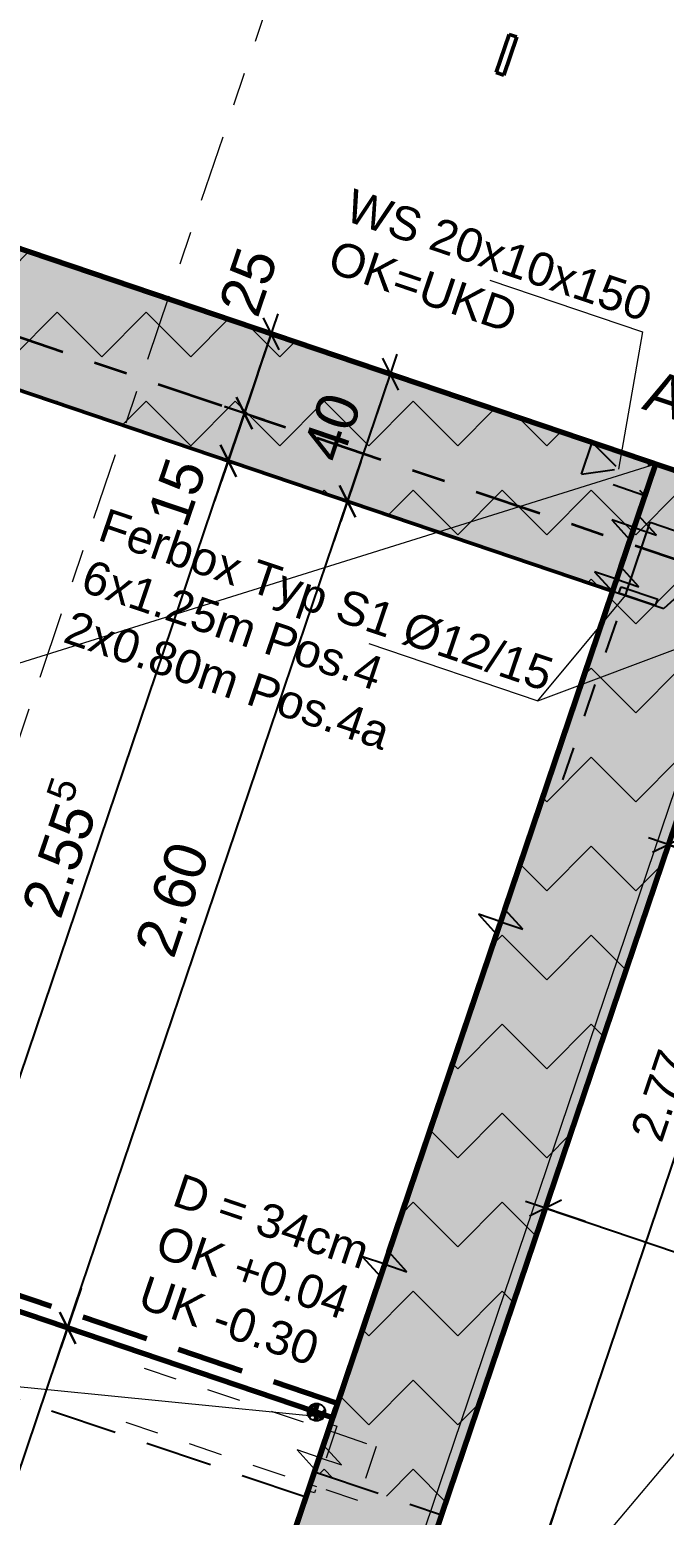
# Model space of a CAD drawing. Header units: metres. Extents: x 2661608 to 2661648.6, y 1209464.3 to 1209501.1.
# Drawn here: x 2661618.565 to 2661620.455, y 1209491.738 to 1209496.163 of the extents above; entities that cross this region are included whole.
import ezdxf

# ---------------------------------------------------------------- set-up
doc = ezdxf.new("R2010")
doc.units = ezdxf.units.M
doc.header["$PDMODE"] = 65
for name, pattern in [('AUSGEZOGEN', [0]), ('GETRENNT2_S6', [0.3, 0.2, -0.1]), ('PHANTOM2_S8', [0.3, 0.2, -0.05, 0, -0.05]), ('STRICHLINIE_S4', [0.1, 0.05, -0.05]), ('STRICHPUNKT2_S5', [0.15, 0.1, -0.05])]:
    doc.linetypes.add(name, pattern=pattern)
for name, color, linetype, lineweight in [('TB_639', 7, 'AUSGEZOGEN', 25), ('TB_641', 7, 'AUSGEZOGEN', 25), ('TB_642', 7, 'AUSGEZOGEN', 25), ('TB_643', 7, 'AUSGEZOGEN', 25), ('TB_646', 7, 'AUSGEZOGEN', 25), ('TB_649', 7, 'AUSGEZOGEN', 25), ('TB_650', 7, 'AUSGEZOGEN', 25), ('TB_651', 7, 'AUSGEZOGEN', 25)]:
    doc.layers.add(name, color=color, linetype=linetype, lineweight=lineweight)
doc.styles.add('ARIAL', font='arial.ttf')
doc.styles.add('MtXpl_Arial', font='arial.ttf')
doc.dimstyles.new('DIMSTYLE_15', dxfattribs={"dimtxt": 0.1, "dimasz": 0.125, "dimexe": 0, "dimexo": 0, "dimgap": 0.05, "dimtad": 2, "dimdec": 1, "dimlfac": 100, "dimrnd": 0.5, "dimzin": 4, "dimdsep": 46, "dimtxsty": 'ARIAL', "dimblk1": 'ALL_ML_STRICH', "dimblk2": 'ALL_ML_STRICH', "dimsah": 1, "dimcen": 0, "dimclrd": 7, "dimclre": 7, "dimclrt": 7, "dimazin": 3, "dimtfac": 1, "dimtdec": 0, "dimtix": 1, "dimtmove": 2, "dimatfit": 3, "dimfxl": 0, "dimtvp": 1.2, "dimlwd": 0, "dimlwe": 25})
doc.dimstyles.new('DIMSTYLE_16', dxfattribs={"dimtxt": 0.1, "dimasz": 0.125, "dimexe": 0, "dimexo": 0, "dimgap": 0.05, "dimtad": 2, "dimrnd": 0.005, "dimzin": 4, "dimdsep": 46, "dimtxsty": 'ARIAL', "dimblk1": 'ALL_ML_STRICH', "dimblk2": 'ALL_ML_STRICH', "dimsah": 1, "dimcen": 0, "dimclrd": 7, "dimclre": 7, "dimclrt": 7, "dimazin": 3, "dimtfac": 1, "dimtdec": 0, "dimtix": 1, "dimtmove": 2, "dimatfit": 3, "dimfxl": 0, "dimlwd": 0, "dimlwe": 25})
doc.dimstyles.new('DIMSTYLE_3', dxfattribs={"dimtxt": 0.125, "dimasz": 0.125, "dimexe": 0, "dimexo": 0, "dimgap": 0.0625, "dimtad": 2, "dimdec": 3, "dimrnd": 0.005, "dimzin": 4, "dimdsep": 46, "dimtxsty": 'ARIAL', "dimblk1": 'ALL_ML_STRICH', "dimblk2": 'ALL_ML_STRICH', "dimsah": 1, "dimcen": 0, "dimclrd": 7, "dimclre": 7, "dimclrt": 7, "dimazin": 3, "dimtfac": 1, "dimtdec": 0, "dimtix": 1, "dimtmove": 2, "dimatfit": 3, "dimfxl": 0, "dimlwd": 0, "dimlwe": 25})
doc.dimstyles.new('DIMSTYLE_5', dxfattribs={"dimtxt": 0.125, "dimasz": 0.125, "dimexe": 0, "dimexo": 0, "dimgap": 0.0625, "dimtad": 2, "dimdec": 1, "dimlfac": 100, "dimrnd": 0.5, "dimzin": 4, "dimdsep": 46, "dimtxsty": 'ARIAL', "dimblk1": 'ALL_ML_STRICH', "dimblk2": 'ALL_ML_STRICH', "dimsah": 1, "dimcen": 0, "dimclrd": 7, "dimclre": 7, "dimclrt": 7, "dimazin": 3, "dimtfac": 1, "dimtdec": 0, "dimtix": 1, "dimtmove": 2, "dimatfit": 3, "dimfxl": 0, "dimtvp": 1.2, "dimlwd": 0, "dimlwe": 25})
doc.dimstyles.new('DIMSTYLE_7', dxfattribs={"dimtxt": 0.125, "dimasz": 0.125, "dimexe": 0, "dimexo": 0, "dimgap": 0.0625, "dimtad": 2, "dimrnd": 0.005, "dimzin": 4, "dimdsep": 46, "dimtxsty": 'ARIAL', "dimblk1": 'ALL_ML_STRICH', "dimblk2": 'ALL_ML_STRICH', "dimsah": 1, "dimcen": 0, "dimclrd": 7, "dimclre": 7, "dimclrt": 7, "dimazin": 3, "dimtfac": 1, "dimtdec": 0, "dimtix": 1, "dimtmove": 2, "dimatfit": 3, "dimfxl": 0, "dimlwd": 0, "dimlwe": 25})
pattern_1 = [(45, (0, 0), (-0.007071067811865, 0.007071067811865), []), (45, (-0.003536, 0.003536), (-0.007071067811865, 0.007071067811865), [])]

# ---------------------------------------------------------------- blocks, each defined once
blk = doc.blocks.new('ALL_ML_STRICH')
at = {"color": 0, "linetype": 'ByBlock', "lineweight": -2}
for p, q in [((0, -0.5), (0, 0.5)), ((-1, 0), (0.5, 0)), ((-0.3, -0.3), (0.3, 0.3))]:
    blk.add_line(p, q, dxfattribs=at)
blk = doc.blocks.new('*D98')
at = {"layer": 'DEFPOINTS', "color": 7, "linetype": 'AUSGEZOGEN', "lineweight": 25, "transparency": 16777216}
for p in [(2661618.647, 1209492.3061), (2661618.2287, 1209490.9697), (2661618.3472, 1209490.9295)]:
    blk.add_point(p, dxfattribs=at)
at = {"layer": 'TB_649', "color": 7, "linetype": 'AUSGEZOGEN', "lineweight": -2, "transparency": 16777216}
for p, q in [((2661618.2287, 1209490.9697), (2661618.6776, 1209492.2957)), ((2661618.6776, 1209492.2957), (2661618.6776, 1209492.2957)), ((2661618.2287, 1209490.9697), (2661618.2287, 1209490.9697))]:
    blk.add_line(p, q, dxfattribs=at)
at = {"layer": 'TB_649', "color": 7, "linetype": 'AUSGEZOGEN', "lineweight": 25, "transparency": 16777216, "xscale": 0.125, "yscale": 0.125, "zscale": 0.125}
for p, rotation in [((2661618.6776, 1209492.2957), 71.29524324116996), ((2661618.2287, 1209490.9697), 251.29524324117)]:
    blk.add_blockref('ALL_ML_STRICH', p, dxfattribs=dict(at, rotation=rotation))
at = {"layer": 'TB_649', "color": 7, "linetype": 'AUSGEZOGEN', "lineweight": 25, "transparency": 16777216, "insert": (2661618.3475, 1209491.6782), "char_height": 0.125, "width": 0.5, "attachment_point": 5, "rotation": 71.2952, "style": 'ARIAL'}
blk.add_mtext('\\A1;{\\A1;{1.40\\H0.082500;\\S^ ;}}', dxfattribs=at)
blk = doc.blocks.new('*D99')
at = {"layer": 'DEFPOINTS', "color": 7, "linetype": 'AUSGEZOGEN', "lineweight": 25, "transparency": 16777216}
for p in [(2661619.4299, 1209494.786), (2661618.647, 1209492.3061), (2661618.6776, 1209492.2957)]:
    blk.add_point(p, dxfattribs=at)
at = {"layer": 'TB_649', "color": 7, "linetype": 'AUSGEZOGEN', "lineweight": -2, "transparency": 16777216}
for p, q in [((2661618.6776, 1209492.2957), (2661619.5114, 1209494.7584)), ((2661619.5114, 1209494.7584), (2661619.5114, 1209494.7584)), ((2661618.6776, 1209492.2957), (2661618.6776, 1209492.2957))]:
    blk.add_line(p, q, dxfattribs=at)
at = {"layer": 'TB_649', "color": 7, "linetype": 'AUSGEZOGEN', "lineweight": 25, "transparency": 16777216, "xscale": 0.125, "yscale": 0.125, "zscale": 0.125}
for p, rotation in [((2661619.5114, 1209494.7584), 71.29524324116996), ((2661618.6776, 1209492.2957), 251.29524324117)]:
    blk.add_blockref('ALL_ML_STRICH', p, dxfattribs=dict(at, rotation=rotation))
at = {"layer": 'TB_649', "color": 7, "linetype": 'AUSGEZOGEN', "lineweight": 25, "transparency": 16777216, "insert": (2661618.9889, 1209493.5726), "char_height": 0.125, "width": 0.5, "attachment_point": 5, "rotation": 71.2952, "style": 'ARIAL'}
blk.add_mtext('\\A1;{\\A1;{2.60\\H0.082500;\\S^ ;}}', dxfattribs=at)
blk = doc.blocks.new('*D100')
at = {"layer": 'DEFPOINTS', "color": 7, "linetype": 'AUSGEZOGEN', "lineweight": 25, "transparency": 16777216}
for p in [(2661619.6932, 1209495.1191), (2661619.4299, 1209494.786), (2661619.5114, 1209494.7584)]:
    blk.add_point(p, dxfattribs=at)
at = {"layer": 'TB_649', "color": 7, "linetype": 'AUSGEZOGEN', "lineweight": -2, "transparency": 16777216}
for p, q in [((2661619.5114, 1209494.7584), (2661619.6397, 1209495.1373)), ((2661619.6397, 1209495.1373), (2661619.6397, 1209495.1373)), ((2661619.5114, 1209494.7584), (2661619.5114, 1209494.7584))]:
    blk.add_line(p, q, dxfattribs=at)
at = {"layer": 'TB_649', "color": 7, "linetype": 'AUSGEZOGEN', "lineweight": 25, "transparency": 16777216, "xscale": 0.125, "yscale": 0.125, "zscale": 0.125}
for p, rotation in [((2661619.6397, 1209495.1373), 71.29524324116996), ((2661619.5114, 1209494.7584), 251.29524324117)]:
    blk.add_blockref('ALL_ML_STRICH', p, dxfattribs=dict(at, rotation=rotation))
at = {"layer": 'TB_649', "color": 7, "linetype": 'AUSGEZOGEN', "lineweight": 25, "transparency": 16777216, "insert": (2661619.4652, 1209494.9794), "char_height": 0.125, "width": 0.5, "attachment_point": 5, "rotation": 71.2952, "style": 'ARIAL'}
blk.add_mtext('\\A1;{\\A1;{40\\H0.082500;\\S^ ;}}', dxfattribs=at)
blk = doc.blocks.new('*D138')
at = {"layer": 'DEFPOINTS', "color": 7, "linetype": 'AUSGEZOGEN', "lineweight": 25, "transparency": 16777216}
for p in [(2661620.1138, 1209492.6904), (2661620.1011, 1209492.6526), (2661621.5507, 1209491.8827)]:
    blk.add_point(p, dxfattribs=at)
at = {"layer": 'TB_649', "color": 7, "linetype": 'AUSGEZOGEN', "lineweight": -2, "transparency": 16777216}
for p, q in [((2661620.1011, 1209492.6526), (2661620.1011, 1209492.6526)), ((2661620.1011, 1209492.6526), (2661621.6355, 1209492.1331)), ((2661621.6355, 1209492.1331), (2661621.6355, 1209492.1331))]:
    blk.add_line(p, q, dxfattribs=at)
at = {"layer": 'TB_649', "color": 7, "linetype": 'AUSGEZOGEN', "lineweight": 25, "transparency": 16777216, "xscale": 0.125, "yscale": 0.125, "zscale": 0.125}
for p, rotation in [((2661620.1011, 1209492.6526), 161.2952432437346), ((2661621.6355, 1209492.1331), 341.2952432437346)]:
    blk.add_blockref('ALL_ML_STRICH', p, dxfattribs=dict(at, rotation=rotation))
at = {"layer": 'TB_649', "color": 7, "linetype": 'AUSGEZOGEN', "lineweight": 25, "transparency": 16777216, "insert": (2661620.9142, 1209492.4983), "char_height": 0.125, "width": 0.5, "attachment_point": 5, "rotation": 341.2952, "style": 'ARIAL'}
blk.add_mtext('\\A1;{\\A1;{1.62\\H0.082500;\\S^ ;}}', dxfattribs=at)
blk = doc.blocks.new('*D155')
at = {"layer": 'DEFPOINTS', "color": 7, "linetype": 'AUSGEZOGEN', "lineweight": 25, "transparency": 16777216}
for p in [(2661620.3, 1209499.2687), (2661619.934, 1209498.1879), (2661620.1249, 1209493.9704)]:
    blk.add_point(p, dxfattribs=at)
at = {"layer": 'TB_649', "color": 7, "linetype": 'AUSGEZOGEN', "lineweight": -2, "transparency": 16777216}
for p, q in [((2661620.3, 1209499.2687), (2661620.3, 1209499.2687)), ((2661620.3, 1209499.2687), (2661621.7523, 1209498.777)), ((2661620.7502, 1209495.8171), (2661621.7523, 1209498.777))]:
    blk.add_line(p, q, dxfattribs=at)
at = {"layer": 'TB_649', "color": 7, "linetype": 'AUSGEZOGEN', "lineweight": 25, "transparency": 16777216, "xscale": 0.125, "yscale": 0.125, "zscale": 0.125}
for p, rotation in [((2661620.3, 1209499.2687), 161.2952432270984), ((2661621.7523, 1209498.777), 341.2952432270984)]:
    blk.add_blockref('ALL_ML_STRICH', p, dxfattribs=dict(at, rotation=rotation))
at = {"layer": 'TB_649', "color": 7, "linetype": 'AUSGEZOGEN', "lineweight": 25, "transparency": 16777216, "insert": (2661621.0836, 1209499.1245), "char_height": 0.125, "width": 0.625, "attachment_point": 5, "rotation": 341.2952, "style": 'ARIAL'}
blk.add_mtext('\\A1;{\\A1;{1.53\\H0.082500;\\S5^ ;}}', dxfattribs=at)
blk = doc.blocks.new('*D156')
at = {"layer": 'DEFPOINTS', "color": 7, "linetype": 'AUSGEZOGEN', "lineweight": 25, "transparency": 16777216}
for p in [(2661621.7523, 1209498.777), (2661620.1249, 1209493.9704), (2661620.5076, 1209493.8534)]:
    blk.add_point(p, dxfattribs=at)
at = {"layer": 'TB_649', "color": 7, "linetype": 'AUSGEZOGEN', "lineweight": -2, "transparency": 16777216}
for p, q in [((2661620.7502, 1209495.8171), (2661621.7523, 1209498.777)), ((2661621.7523, 1209498.777), (2661622.1312, 1209498.6487)), ((2661621.129, 1209495.6888), (2661622.1312, 1209498.6487))]:
    blk.add_line(p, q, dxfattribs=at)
at = {"layer": 'TB_649', "color": 7, "linetype": 'AUSGEZOGEN', "lineweight": 25, "transparency": 16777216, "xscale": 0.125, "yscale": 0.125, "zscale": 0.125}
for p, rotation in [((2661621.7523, 1209498.777), 161.2952432270984), ((2661622.1312, 1209498.6487), 341.2952432270984)]:
    blk.add_blockref('ALL_ML_STRICH', p, dxfattribs=dict(at, rotation=rotation))
at = {"layer": 'TB_649', "color": 7, "linetype": 'AUSGEZOGEN', "lineweight": 25, "transparency": 16777216, "insert": (2661621.9734, 1209498.8232), "char_height": 0.125, "width": 0.5, "attachment_point": 5, "rotation": 341.2952, "style": 'ARIAL'}
blk.add_mtext('\\A1;{\\A1;{40\\H0.082500;\\S^ ;}}', dxfattribs=at)
blk = doc.blocks.new('*D199')
at = {"layer": 'DEFPOINTS', "color": 7, "linetype": 'AUSGEZOGEN', "lineweight": 25, "transparency": 16777216}
for p in [(2661619.6816, 1209491.7763), (2661619.3513, 1209490.8007), (2661619.761, 1209490.662)]:
    blk.add_point(p, dxfattribs=at)
at = {"layer": 'TB_649', "color": 7, "linetype": 'AUSGEZOGEN', "lineweight": -2, "transparency": 16777216}
for p, q in [((2661619.9236, 1209491.6944), (2661620.0913, 1209491.6376)), ((2661619.761, 1209490.662), (2661620.0913, 1209491.6376)), ((2661619.5912, 1209490.7195), (2661619.761, 1209490.662))]:
    blk.add_line(p, q, dxfattribs=at)
at = {"layer": 'TB_649', "color": 7, "linetype": 'AUSGEZOGEN', "lineweight": 25, "transparency": 16777216, "xscale": 0.125, "yscale": 0.125, "zscale": 0.125}
for p, rotation in [((2661620.0913, 1209491.6376), 71.2952432304313), ((2661619.761, 1209490.662), 251.2952432304313)]:
    blk.add_blockref('ALL_ML_STRICH', p, dxfattribs=dict(at, rotation=rotation))
at = {"layer": 'TB_649', "color": 7, "linetype": 'AUSGEZOGEN', "lineweight": 25, "transparency": 16777216, "insert": (2661619.7678, 1209490.9995), "char_height": 0.1, "width": 0.4, "attachment_point": 5, "rotation": 71.2952, "style": 'ARIAL'}
blk.add_mtext('\\A1;{\\A1;{1.03\\H0.066000;\\S^ ;}}', dxfattribs=at)
blk = doc.blocks.new('*D200')
at = {"layer": 'DEFPOINTS', "color": 7, "linetype": 'AUSGEZOGEN', "lineweight": 25, "transparency": 16777216}
for p in [(2661620.9386, 1209494.2752), (2661619.6816, 1209491.7763), (2661620.0913, 1209491.6376)]:
    blk.add_point(p, dxfattribs=at)
at = {"layer": 'TB_649', "color": 7, "linetype": 'AUSGEZOGEN', "lineweight": -2, "transparency": 16777216}
for p, q in [((2661620.0913, 1209491.6376), (2661620.9796, 1209494.2613)), ((2661620.9796, 1209494.2613), (2661620.9796, 1209494.2613)), ((2661619.9236, 1209491.6944), (2661620.0913, 1209491.6376))]:
    blk.add_line(p, q, dxfattribs=at)
at = {"layer": 'TB_649', "color": 7, "linetype": 'AUSGEZOGEN', "lineweight": 25, "transparency": 16777216, "xscale": 0.125, "yscale": 0.125, "zscale": 0.125}
for p, rotation in [((2661620.9796, 1209494.2613), 71.2952432304313), ((2661620.0913, 1209491.6376), 251.2952432304313)]:
    blk.add_blockref('ALL_ML_STRICH', p, dxfattribs=dict(at, rotation=rotation))
at = {"layer": 'TB_649', "color": 7, "linetype": 'AUSGEZOGEN', "lineweight": 25, "transparency": 16777216, "insert": (2661620.4431, 1209492.9884), "char_height": 0.1, "width": 0.4, "attachment_point": 5, "rotation": 71.2952, "style": 'ARIAL'}
blk.add_mtext('\\A1;{\\A1;{2.77\\H0.066000;\\S^ ;}}', dxfattribs=at)
blk = doc.blocks.new('*D224')
at = {"layer": 'DEFPOINTS', "color": 7, "linetype": 'AUSGEZOGEN', "lineweight": 25, "transparency": 16777216}
for p in [(2661620.4677, 1209493.7354), (2661620.4616, 1209493.7174), (2661620.7605, 1209493.4777)]:
    blk.add_point(p, dxfattribs=at)
at = {"layer": 'TB_649', "color": 7, "linetype": 'AUSGEZOGEN', "lineweight": -2, "transparency": 16777216}
for p, q in [((2661620.4677, 1209493.7354), (2661620.4677, 1209493.7354)), ((2661620.4677, 1209493.7354), (2661620.8087, 1209493.62)), ((2661620.8087, 1209493.62), (2661620.8087, 1209493.62))]:
    blk.add_line(p, q, dxfattribs=at)
at = {"layer": 'TB_649', "color": 7, "linetype": 'AUSGEZOGEN', "lineweight": 25, "transparency": 16777216, "xscale": 0.125, "yscale": 0.125, "zscale": 0.125}
for p, rotation in [((2661620.4677, 1209493.7354), 161.2952432328207), ((2661620.8087, 1209493.62), 341.2952432328208)]:
    blk.add_blockref('ALL_ML_STRICH', p, dxfattribs=dict(at, rotation=rotation))
at = {"layer": 'TB_649', "color": 7, "linetype": 'AUSGEZOGEN', "lineweight": 25, "transparency": 16777216, "insert": (2661620.6666, 1209493.7756), "char_height": 0.1, "width": 0.4, "attachment_point": 5, "rotation": 341.2952, "style": 'ARIAL'}
blk.add_mtext('\\A1;{\\A1;{36\\H0.066000;\\S^ ;}}', dxfattribs=at)
blk = doc.blocks.new('*D233')
at = {"layer": 'DEFPOINTS', "color": 7, "linetype": 'AUSGEZOGEN', "lineweight": 25, "transparency": 16777216}
for p in [(2661621.056, 1209492.9474), (2661620.4765, 1209491.6022), (2661620.5878, 1209491.5645)]:
    blk.add_point(p, dxfattribs=at)
at = {"layer": 'TB_649', "color": 7, "linetype": 'AUSGEZOGEN', "lineweight": -2, "transparency": 16777216}
for p, q in [((2661620.4765, 1209491.6022), (2661620.9447, 1209492.9851)), ((2661620.9447, 1209492.9851), (2661620.9447, 1209492.9851)), ((2661620.4765, 1209491.6022), (2661620.4765, 1209491.6022))]:
    blk.add_line(p, q, dxfattribs=at)
at = {"layer": 'TB_649', "color": 7, "linetype": 'AUSGEZOGEN', "lineweight": 25, "transparency": 16777216, "xscale": 0.125, "yscale": 0.125, "zscale": 0.125}
for p, rotation in [((2661620.9447, 1209492.9851), 71.2952432223185), ((2661620.4765, 1209491.6022), 251.2952432223185)]:
    blk.add_blockref('ALL_ML_STRICH', p, dxfattribs=dict(at, rotation=rotation))
at = {"layer": 'TB_649', "color": 7, "linetype": 'AUSGEZOGEN', "lineweight": 25, "transparency": 16777216, "insert": (2661620.6166, 1209492.3331), "char_height": 0.1, "width": 0.4, "attachment_point": 5, "rotation": 71.2952, "style": 'ARIAL'}
blk.add_mtext('\\A1;{\\A1;{1.46\\H0.066000;\\S^ ;}}', dxfattribs=at)
blk = doc.blocks.new('*D267')
at = {"layer": 'DEFPOINTS', "color": 7, "linetype": 'AUSGEZOGEN', "lineweight": 25, "transparency": 16777216}
for p in [(2661619.0179, 1209494.9255), (2661618.2621, 1209492.4839), (2661618.3369, 1209492.4586)]:
    blk.add_point(p, dxfattribs=at)
at = {"layer": 'TB_649', "color": 7, "linetype": 'AUSGEZOGEN', "lineweight": -2, "transparency": 16777216}
for p, q in [((2661618.3369, 1209492.4586), (2661619.1562, 1209494.8787)), ((2661619.1562, 1209494.8787), (2661619.1562, 1209494.8787)), ((2661618.3369, 1209492.4586), (2661618.3369, 1209492.4586))]:
    blk.add_line(p, q, dxfattribs=at)
at = {"layer": 'TB_649', "color": 7, "linetype": 'AUSGEZOGEN', "lineweight": 25, "transparency": 16777216, "xscale": 0.125, "yscale": 0.125, "zscale": 0.125}
for p, rotation in [((2661619.1562, 1209494.8787), 71.29524325541504), ((2661618.3369, 1209492.4586), 251.295243255415)]:
    blk.add_blockref('ALL_ML_STRICH', p, dxfattribs=dict(at, rotation=rotation))
at = {"layer": 'TB_649', "color": 7, "linetype": 'AUSGEZOGEN', "lineweight": 25, "transparency": 16777216, "insert": (2661618.645, 1209493.726), "char_height": 0.125, "width": 0.625, "attachment_point": 5, "rotation": 71.2952, "style": 'ARIAL'}
blk.add_mtext('\\A1;{\\A1;{2.55\\H0.082500;\\S5^ ;}}', dxfattribs=at)
blk = doc.blocks.new('*D268')
at = {"layer": 'DEFPOINTS', "color": 7, "linetype": 'AUSGEZOGEN', "lineweight": 25, "transparency": 16777216}
for p in [(2661618.9621, 1209495.1028), (2661619.0179, 1209494.9255), (2661619.1562, 1209494.8787)]:
    blk.add_point(p, dxfattribs=at)
at = {"layer": 'TB_649', "color": 7, "linetype": 'AUSGEZOGEN', "lineweight": -2, "transparency": 16777216}
for p, q in [((2661619.1562, 1209494.8787), (2661619.2043, 1209495.0207)), ((2661619.2043, 1209495.0207), (2661619.2043, 1209495.0207)), ((2661619.1562, 1209494.8787), (2661619.1562, 1209494.8787))]:
    blk.add_line(p, q, dxfattribs=at)
at = {"layer": 'TB_649', "color": 7, "linetype": 'AUSGEZOGEN', "lineweight": 25, "transparency": 16777216, "xscale": 0.125, "yscale": 0.125, "zscale": 0.125}
for p, rotation in [((2661619.2043, 1209495.0207), 71.29524325541504), ((2661619.1562, 1209494.8787), 251.295243255415)]:
    blk.add_blockref('ALL_ML_STRICH', p, dxfattribs=dict(at, rotation=rotation))
at = {"layer": 'TB_649', "color": 7, "linetype": 'AUSGEZOGEN', "lineweight": 25, "transparency": 16777216, "insert": (2661619.0036, 1209494.7854), "char_height": 0.125, "width": 0.5, "attachment_point": 5, "rotation": 71.2952, "style": 'ARIAL'}
blk.add_mtext('\\A1;{\\A1;{15\\H0.082500;\\S^ ;}}', dxfattribs=at)
blk = doc.blocks.new('*D269')
at = {"layer": 'DEFPOINTS', "color": 7, "linetype": 'AUSGEZOGEN', "lineweight": 25, "transparency": 16777216}
for p in [(2661619.0875, 1209495.3242), (2661618.9621, 1209495.1028), (2661619.2043, 1209495.0207)]:
    blk.add_point(p, dxfattribs=at)
at = {"layer": 'TB_649', "color": 7, "linetype": 'AUSGEZOGEN', "lineweight": -2, "transparency": 16777216}
for p, q in [((2661619.2043, 1209495.0207), (2661619.2845, 1209495.2575)), ((2661619.2845, 1209495.2575), (2661619.2845, 1209495.2575)), ((2661619.2043, 1209495.0207), (2661619.2043, 1209495.0207))]:
    blk.add_line(p, q, dxfattribs=at)
at = {"layer": 'TB_649', "color": 7, "linetype": 'AUSGEZOGEN', "lineweight": 25, "transparency": 16777216, "xscale": 0.125, "yscale": 0.125, "zscale": 0.125}
for p, rotation in [((2661619.2845, 1209495.2575), 71.29524325541504), ((2661619.2043, 1209495.0207), 251.295243255415)]:
    blk.add_blockref('ALL_ML_STRICH', p, dxfattribs=dict(at, rotation=rotation))
at = {"layer": 'TB_649', "color": 7, "linetype": 'AUSGEZOGEN', "lineweight": 25, "transparency": 16777216, "insert": (2661619.216, 1209495.4127), "char_height": 0.125, "width": 0.5, "attachment_point": 5, "rotation": 71.2952, "style": 'ARIAL'}
blk.add_mtext('\\A1;{\\A1;{25\\H0.082500;\\S^ ;}}', dxfattribs=at)

msp = doc.modelspace()

# ---------------------------------------------------------------- hatches: boundary and pattern name
at = {"layer": 'TB_639', "linetype": 'AUSGEZOGEN', "lineweight": 35, "transparency": 33554687}
for points in [[(2661620.8083, 1209494.7416), (2661617.6069, 1209495.8255), (2661617.4786, 1209495.4467), (2661620.6801, 1209494.3627)], [(2661620.3012, 1209494.491), (2661619.0184, 1209490.7023), (2661616.1958, 1209491.6579), (2661616.0996, 1209491.3738), (2661618.9222, 1209490.4181), (2661618.8196, 1209490.115), (2661619.1985, 1209489.9867), (2661619.3011, 1209490.2898), (2661623.5729, 1209488.8435), (2661623.7012, 1209489.2224), (2661619.4294, 1209490.6687), (2661620.6801, 1209494.3627)]]:
    msp.add_hatch(color=254, dxfattribs=at).paths.add_polyline_path(points)
at = {"layer": 'TB_646', "linetype": 'AUSGEZOGEN', "lineweight": 18, "transparency": 33554687}
h = msp.add_hatch(dxfattribs=at)
h.set_pattern_fill('MUSTER', scale=0.1875, angle=45, style=0, pattern_type=2)
h.set_pattern_definition([(45, (-1e-16, 0.53033), (0, 0.265165042945), [0.1875, -0.1875]), (135, (-1e-16, 0.53033), (-0.265165042945, 0), [0.1875, -0.1875])])
h.paths.add_polyline_path([(2661617.6069, 1209495.8255), (2661617.4786, 1209495.4467), (2661620.3012, 1209494.491), (2661619.4129, 1209491.8673), (2661619.7917, 1209491.739), (2661620.6801, 1209494.3627), (2661622.1293, 1209493.8721), (2661622.2575, 1209494.2509)], flags=0)
at = {"layer": 'TB_649', "linetype": 'AUSGEZOGEN', "lineweight": 25, "transparency": 33554687}
h = msp.add_hatch(dxfattribs=at)
h.set_pattern_fill('SCHRAFFUR_199', scale=0.05, style=0, pattern_type=2)
h.set_pattern_definition(pattern_1)
h.paths.add_polyline_path([(2661619.4448, 1209492.0408), (2661619.4437, 1209492.0363), (2661619.3932, 1209492.0487), (2661619.3943, 1209492.0531), (2661619.3942, 1209492.0531), (2661619.3932, 1209492.0487), (2661619.3994, 1209492.0275), (2661619.4027, 1209492.0244), (2661619.3967, 1209492.0312), (2661619.3994, 1209492.0275), (2661619.4433, 1209492.0542), (2661619.4447, 1209492.049), (2661619.4446, 1209492.0498), (2661619.4433, 1209492.0542), (2661619.4451, 1209492.0442), (2661619.445, 1209492.0448)], flags=0)
h = msp.add_hatch(dxfattribs=at)
h.set_pattern_fill('SCHRAFFUR_199', scale=0.05, style=0, pattern_type=2)
h.set_pattern_definition(pattern_1)
h.paths.add_polyline_path([(2661619.4451, 1209492.0442), (2661619.4451, 1209492.0453), (2661619.4449, 1209492.0467), (2661619.445, 1209492.0448), (2661619.4451, 1209492.0453), (2661619.4448, 1209492.0485), (2661619.4447, 1209492.049), (2661619.4449, 1209492.0467), (2661619.4448, 1209492.0485), (2661619.3961, 1209492.0572), (2661619.3943, 1209492.0531), (2661619.419, 1209492.0447), (2661619.4273, 1209492.0694), (2661619.4229, 1209492.0705), (2661619.4184, 1209492.0708), (2661619.4139, 1209492.0703), (2661619.4095, 1209492.069), (2661619.4054, 1209492.067), (2661619.4018, 1209492.0643), (2661619.3986, 1209492.061), (2661619.3961, 1209492.0572), (2661619.4413, 1209492.0583), (2661619.4386, 1209492.0619), (2661619.4353, 1209492.0651), (2661619.4413, 1209492.0583), (2661619.3961, 1209492.0572), (2661619.4448, 1209492.0485), (2661619.4451, 1209492.0453)], flags=0)
h = msp.add_hatch(dxfattribs=at)
h.set_pattern_fill('SCHRAFFUR_199', scale=0.05, style=0, pattern_type=2)
h.set_pattern_definition(pattern_1)
h.paths.add_polyline_path([(2661619.4437, 1209492.0363), (2661619.419, 1209492.0447), (2661619.4106, 1209492.0201), (2661619.4027, 1209492.0244), (2661619.4064, 1209492.0218), (2661619.4106, 1209492.02), (2661619.415, 1209492.0189), (2661619.4196, 1209492.0186), (2661619.4241, 1209492.0191), (2661619.4285, 1209492.0204), (2661619.4325, 1209492.0224), (2661619.4362, 1209492.0251), (2661619.4393, 1209492.0284), (2661619.4419, 1209492.0322)], flags=0)

# ---------------------------------------------------------------- linework, layer by layer
at = {"layer": 'TB_641', "color": 7, "linetype": 'AUSGEZOGEN', "lineweight": 50, "transparency": 33554687}
for p, q in [((2661634.2583, 1209490.1878), (2661617.6069, 1209495.8255)), ((2661617.4786, 1209495.4467), (2661620.3012, 1209494.491)), ((2661620.3012, 1209494.491), (2661619.0184, 1209490.7023)), ((2661619.4294, 1209490.6687), (2661620.6801, 1209494.3627))]:
    msp.add_line(p, q, dxfattribs=at)
at = {"layer": 'TB_641', "color": 1, "linetype": 'AUSGEZOGEN', "lineweight": 25, "transparency": 33554687}
for p, q in [((2661620.3777, 1209494.717), (2661620.4295, 1209494.8699)), ((2661620.4316, 1209494.658), (2661620.3777, 1209494.717)), ((2661620.3653, 1209494.6804), (2661620.299, 1209494.7029)), ((2661620.299, 1209494.7029), (2661620.3529, 1209494.6438)), ((2661620.3653, 1209494.6804), (2661620.4316, 1209494.658)), ((2661620.3012, 1209494.491), (2661620.3529, 1209494.6438))]:
    msp.add_line(p, q, dxfattribs=at)
at = {"layer": 'TB_641', "color": 7, "linetype": 'AUSGEZOGEN', "lineweight": 25, "transparency": 33554687}
for p, q in [((2661620.3455, 1209494.4971), (2661620.4128, 1209494.696)), ((2661620.4128, 1209494.696), (2661620.5549, 1209494.6479)), ((2661620.3012, 1209494.491), (2661620.454, 1209494.4392)), ((2661620.3201, 1209494.4846), (2661620.3266, 1209494.5035)), ((2661620.3266, 1209494.5035), (2661620.4355, 1209494.4666)), ((2661620.5131, 1209494.4932), (2661620.454, 1209494.4392)), ((2661620.4291, 1209494.4477), (2661620.3201, 1209494.4846)), ((2661620.4291, 1209494.4477), (2661620.4355, 1209494.4666))]:
    msp.add_line(p, q, dxfattribs=at)
at = {"layer": 'TB_641', "color": 7, "linetype": 'STRICHLINIE_S4', "lineweight": 25, "transparency": 33554687}
for p, q in [((2661620.3391, 1209494.4782), (2661620.3455, 1209494.4971)), ((2661620.1531, 1209493.9288), (2661620.3391, 1209494.4782))]:
    msp.add_line(p, q, dxfattribs=at)
at = {"layer": 'TB_641', "color": 7, "linetype": 'AUSGEZOGEN', "lineweight": 18, "transparency": 33554687}
msp.add_line((2661620.6469, 1209494.3739), (2661619.3962, 1209490.6799), dxfattribs=at)
at = {"layer": 'TB_641', "color": 7, "linetype": 'GETRENNT2_S6', "lineweight": 25, "transparency": 33554687}
msp.add_line((2661619.3872, 1209491.7915), (2661616.5646, 1209492.7472), dxfattribs=at)
at = {"layer": 'TB_641', "color": 7, "linetype": 'STRICHPUNKT2_S5', "lineweight": 18, "transparency": 33554687}
for p, q in [((2661618.9052, 1209492.1764), (2661619.4546, 1209491.9904)), ((2661618.8507, 1209492.0154), (2661619.4, 1209491.8294)), ((2661619.3936, 1209491.8105), (2661619.4674, 1209492.0283)), ((2661619.4397, 1209491.9465), (2661619.4674, 1209492.0283)), ((2661619.461, 1209492.0094), (2661619.4799, 1209492.003)), ((2661619.4799, 1209492.003), (2661619.4126, 1209491.8041)), ((2661619.4546, 1209491.9904), (2661619.4735, 1209491.984)), ((2661619.4735, 1209491.984), (2661619.5966, 1209491.9423)), ((2661619.4273, 1209491.9099), (2661619.361, 1209491.9324)), ((2661619.361, 1209491.9324), (2661619.4149, 1209491.8733)), ((2661619.4936, 1209491.8875), (2661619.4397, 1209491.9465)), ((2661619.5966, 1209491.9423), (2661619.5421, 1209491.7813)), ((2661619.4273, 1209491.9099), (2661619.4936, 1209491.8875)), ((2661619.3872, 1209491.7915), (2661619.4149, 1209491.8733)), ((2661619.3936, 1209491.8105), (2661619.3872, 1209491.7915)), ((2661619.4126, 1209491.8041), (2661619.3936, 1209491.8105)), ((2661619.4, 1209491.8294), (2661619.419, 1209491.823)), ((2661619.5421, 1209491.7813), (2661619.419, 1209491.823))]:
    msp.add_line(p, q, dxfattribs=at)
for points in [[(2661619.461, 1209492.0094), (2661619.461, 1209492.0094)], [(2661619.4674, 1209492.0283), (2661619.4674, 1209492.0283)], [(2661619.4674, 1209492.0283), (2661619.4674, 1209492.0283)], [(2661619.4674, 1209492.0283), (2661619.4674, 1209492.0283)], [(2661619.3891, 1209491.7972), (2661619.3891, 1209491.7972)]]:
    msp.add_lwpolyline(points, close=True, dxfattribs=at)
at = {"layer": 'TB_642', "color": 7, "linetype": 'AUSGEZOGEN', "lineweight": 70, "transparency": 33554687}
for p, q in [((2661617.6069, 1209495.8255), (2661644.9, 1209486.5848)), ((2661618.9222, 1209490.4181), (2661620.4295, 1209494.8699)), ((2661619.4294, 1209490.6687), (2661620.6801, 1209494.3627)), ((2661619.4674, 1209492.0283), (2661616.6448, 1209492.984))]:
    msp.add_line(p, q, dxfattribs=at)
at = {"layer": 'TB_642', "color": 7, "linetype": 'GETRENNT2_S6', "lineweight": 70, "transparency": 33554687}
for p, q in [((2661619.4818, 1209492.0709), (2661616.6592, 1209493.0266)), ((2661619.4129, 1209491.8673), (2661619.4818, 1209492.0709))]:
    msp.add_line(p, q, dxfattribs=at)
at = {"layer": 'TB_643', "color": 7, "linetype": 'PHANTOM2_S8', "lineweight": 18, "transparency": 33554687}
msp.add_line((2661611.7006, 1209473.87), (2661620.5806, 1209500.0975), dxfattribs=at)
at = {"layer": 'TB_643', "color": 7, "linetype": 'PHANTOM2_S8', "lineweight": 35, "transparency": 33554687}
msp.add_line((2661615.1587, 1209496.3905), (2661647.1877, 1209485.5463), dxfattribs=at)
at = {"layer": 'TB_646', "color": 7, "linetype": 'GETRENNT2_S6', "lineweight": 25, "transparency": 33554687}
for p, q in [((2661622.2575, 1209494.2509), (2661617.6069, 1209495.8255)), ((2661617.4786, 1209495.4467), (2661620.3012, 1209494.491)), ((2661620.3012, 1209494.491), (2661619.4129, 1209491.8673)), ((2661619.7917, 1209491.739), (2661620.6801, 1209494.3627)), ((2661619.4129, 1209491.8673), (2661619.7917, 1209491.739))]:
    msp.add_line(p, q, dxfattribs=at)
at = {"layer": 'TB_649', "color": 7, "linetype": 'AUSGEZOGEN', "lineweight": 50, "transparency": 33554687}
for p, q in [((2661619.9927, 1209496.1494), (2661619.9543, 1209496.0358)), ((2661620.0155, 1209496.1417), (2661619.977, 1209496.0281)), ((2661620.0155, 1209496.1417), (2661619.9927, 1209496.1494)), ((2661619.9543, 1209496.0358), (2661619.977, 1209496.0281))]:
    msp.add_line(p, q, dxfattribs=at)
at = {"layer": 'TB_649', "color": 7, "linetype": 'AUSGEZOGEN', "lineweight": 18, "transparency": 33554687}
for p, q in [((2661616.9107, 1209493.7693), (2661620.4295, 1209494.8699)), ((2661620.0785, 1209494.1642), (2661620.3391, 1209494.4782)), ((2661620.0785, 1209494.1642), (2661620.6422, 1209494.3755)), ((2661619.5754, 1209494.3346), (2661620.0785, 1209494.1642)), ((2661619.4294, 1209490.6687), (2661622.1293, 1209493.8721)), ((2661615.7361, 1209492.3978), (2661619.4674, 1209492.0283))]:
    msp.add_line(p, q, dxfattribs=at)
at = {"layer": 'TB_649', "color": 7, "linetype": 'AUSGEZOGEN', "lineweight": 25, "transparency": 33554687}
for p, q in [((2661619.3942, 1209492.0531), (2661619.4437, 1209492.0363)), ((2661619.419, 1209492.0447), (2661619.4273, 1209492.0692)), ((2661619.419, 1209492.0447), (2661619.4106, 1209492.0201))]:
    msp.add_line(p, q, dxfattribs=at)
msp.add_circle((2661619.419, 1209492.0447), 0.0261, dxfattribs=at)
at = {"layer": 'TB_650', "color": 1, "linetype": 'AUSGEZOGEN', "lineweight": 70, "transparency": 33554687}
for p, q in [((2661620.3255, 1209494.5629), (2661620.4295, 1209494.8699)), ((2661619.9801, 1209493.5425), (2661620.3008, 1209494.4897)), ((2661620.3008, 1209494.4897), (2661620.3008, 1209494.4897)), ((2661619.6346, 1209492.5222), (2661619.9553, 1209493.4693)), ((2661619.9553, 1209493.4693), (2661619.9553, 1209493.4693)), ((2661619.2891, 1209491.5018), (2661619.6098, 1209492.449)), ((2661619.6098, 1209492.449), (2661619.6098, 1209492.449))]:
    msp.add_line(p, q, dxfattribs=at)
at = {"layer": 'TB_650', "color": 1, "linetype": 'AUSGEZOGEN', "lineweight": 25, "transparency": 33554687}
for p, q in [((2661620.3131, 1209494.5263), (2661620.2468, 1209494.5488)), ((2661620.2468, 1209494.5488), (2661620.3008, 1209494.4897)), ((2661620.3794, 1209494.5039), (2661620.3255, 1209494.5629)), ((2661620.3131, 1209494.5263), (2661620.3794, 1209494.5039)), ((2661619.9677, 1209493.5059), (2661619.9014, 1209493.5284)), ((2661619.9014, 1209493.5284), (2661619.9553, 1209493.4693)), ((2661620.034, 1209493.4835), (2661619.9801, 1209493.5425)), ((2661619.9677, 1209493.5059), (2661620.034, 1209493.4835)), ((2661619.6346, 1209492.5222), (2661619.6623, 1209492.604)), ((2661619.6222, 1209492.4856), (2661619.5559, 1209492.508)), ((2661619.5559, 1209492.508), (2661619.6098, 1209492.449)), ((2661619.6885, 1209492.4631), (2661619.6346, 1209492.5222)), ((2661619.6222, 1209492.4856), (2661619.6885, 1209492.4631)), ((2661619.5821, 1209492.3672), (2661619.6098, 1209492.449))]:
    msp.add_line(p, q, dxfattribs=at)
msp.add_lwpolyline([(2661619.6623, 1209492.604), (2661619.6623, 1209492.604)], close=True, dxfattribs=at)
at = {"layer": 'TB_650', "color": 1, "linetype": 'AUSGEZOGEN', "lineweight": 50, "transparency": 33554687}
msp.add_lwpolyline([(2661619.6623, 1209492.604), (2661619.6623, 1209492.604)], close=True, dxfattribs=at)
msp.add_lwpolyline([(2661619.6623, 1209492.604), (2661619.6623, 1209492.604)], close=True, dxfattribs=at)
at = {"layer": 'TB_651', "color": 7, "linetype": 'AUSGEZOGEN', "lineweight": 18, "transparency": 33554687}
for p, q in [((2661619.935, 1209495.4171), (2661620.39, 1209495.263)), ((2661620.39, 1209495.263), (2661620.3187, 1209494.8546))]:
    msp.add_line(p, q, dxfattribs=at)
at = {"layer": 'TB_651', "color": 7, "linetype": 'STRICHLINIE_S4', "lineweight": 25, "transparency": 33554687}
for p, q in [((2661620.208, 1209494.8393), (2661620.2401, 1209494.934)), ((2661620.2401, 1209494.934), (2661620.3974, 1209494.7751)), ((2661620.208, 1209494.8393), (2661620.4295, 1209494.8699)), ((2661620.4295, 1209494.8699), (2661620.3974, 1209494.7751)), ((2661620.3974, 1209494.7751), (2661620.208, 1209494.8393))]:
    msp.add_line(p, q, dxfattribs=at)

# ---------------------------------------------------------------- texts
at = {"layer": 'TB_649', "color": 1, "style": 'MtXpl_Arial', "width": 0.99}
msp.add_text('AF', height=0.125, rotation=-18.7048, dxfattribs=at).set_placement((2661620.3851, 1209495.0349))
at = {"layer": 'TB_649', "color": 7, "style": 'MtXpl_Arial'}
for s, p in [('Ferbox', (2661618.7629, 1209494.6448)), ('6x1.25m', (2661618.7114, 1209494.4926)), ('Typ', (2661619.2115, 1209494.4929)), ('S1', (2661619.4688, 1209494.4058)), ('2x0.80m', (2661618.6598, 1209494.3404)), ('Pos.4', (2661619.2556, 1209494.3083)), ('Ø12/15', (2661619.6674, 1209494.3385)), ('Pos.4a', (2661619.2041, 1209494.1561)), ('D', (2661618.9842, 1209492.6628)), ('=', (2661619.1165, 1209492.618)), ('34cm', (2661619.2306, 1209492.5794)), ('OK', (2661618.9327, 1209492.5106)), ('+0.04', (2661619.1606, 1209492.4335)), ('UK', (2661618.8812, 1209492.3585)), ('-0.30', (2661619.1018, 1209492.2838))]:
    msp.add_text(s, height=0.1, rotation=-18.7048, dxfattribs=at).set_placement(p)
at = {"layer": 'TB_651', "color": 7, "style": 'MtXpl_Arial'}
for s, p in [('WS', (2661619.4982, 1209495.5966)), ('20x10x150', (2661619.7481, 1209495.512)), ('OK=UKD', (2661619.4466, 1209495.4444))]:
    msp.add_text(s, height=0.1, rotation=-18.7048, dxfattribs=at).set_placement(p)

# ---------------------------------------------------------------- dimensions: what is measured, and where the dimension line sits
at = {"layer": 'TB_649', "color": 7, "linetype": 'AUSGEZOGEN', "lineweight": 25, "transparency": 33554687}
for base, p1, p2, angle, dimstyle, picture, middle in [((2661621.7523, 1209498.777), (2661620.3, 1209499.2687), (2661620.7502, 1209495.8171), 341.2952, 'DIMSTYLE_3', '*D155', (2661621.0836, 1209499.1245)), ((2661622.1312, 1209498.6487), (2661620.7502, 1209495.8171), (2661621.129, 1209495.6888), 341.2952, 'DIMSTYLE_5', '*D156', (2661621.9734, 1209498.8232)), ((2661619.2845, 1209495.2575), (2661619.2043, 1209495.0207), (2661619.2845, 1209495.2575), 71.2952, 'DIMSTYLE_5', '*D269', (2661619.216, 1209495.4127)), ((2661619.6397, 1209495.1373), (2661619.5114, 1209494.7584), (2661619.6397, 1209495.1373), 71.2952, 'DIMSTYLE_5', '*D100', (2661619.4652, 1209494.9794)), ((2661619.2043, 1209495.0207), (2661619.1562, 1209494.8787), (2661619.2043, 1209495.0207), 71.2952, 'DIMSTYLE_5', '*D268', (2661619.0036, 1209494.7854)), ((2661619.1562, 1209494.8787), (2661618.3369, 1209492.4586), (2661619.1562, 1209494.8787), 71.2952, 'DIMSTYLE_3', '*D267', (2661618.645, 1209493.726)), ((2661619.5114, 1209494.7584), (2661618.6776, 1209492.2957), (2661619.5114, 1209494.7584), 71.2952, 'DIMSTYLE_7', '*D99', (2661618.9889, 1209493.5726)), ((2661620.9796, 1209494.2613), (2661619.9236, 1209491.6944), (2661620.9796, 1209494.2613), 71.2952, 'DIMSTYLE_16', '*D200', (2661620.4431, 1209492.9884)), ((2661620.8087, 1209493.62), (2661620.4677, 1209493.7354), (2661620.8087, 1209493.62), 341.2952, 'DIMSTYLE_15', '*D224', (2661620.6666, 1209493.7756)), ((2661620.9447, 1209492.9851), (2661620.4765, 1209491.6022), (2661620.9447, 1209492.9851), 71.2952, 'DIMSTYLE_16', '*D233', (2661620.6166, 1209492.3331)), ((2661621.6355, 1209492.1331), (2661620.1011, 1209492.6526), (2661621.6355, 1209492.1331), 341.2952, 'DIMSTYLE_7', '*D138', (2661620.9142, 1209492.4983)), ((2661618.6776, 1209492.2957), (2661618.2287, 1209490.9697), (2661618.6776, 1209492.2957), 71.2952, 'DIMSTYLE_7', '*D98', (2661618.3475, 1209491.6782)), ((2661620.0913, 1209491.6376), (2661619.5912, 1209490.7195), (2661619.9236, 1209491.6944), 71.2952, 'DIMSTYLE_16', '*D199', (2661619.7678, 1209490.9995))]:
    dim = msp.add_linear_dim(base=base, p1=p1, p2=p2, angle=angle, dimstyle=dimstyle, override={"dimpost": '<>', "dimclrd": 7, "dimclre": 7, "dimclrt": 7, "dimlwd": 0, "dimlwe": 25}, dxfattribs=at)
    dim.commit()
    dim.dimension.update_dxf_attribs({"geometry": picture, "text_midpoint": middle, "dimtype": 160})

doc.saveas('drawing.dxf')
